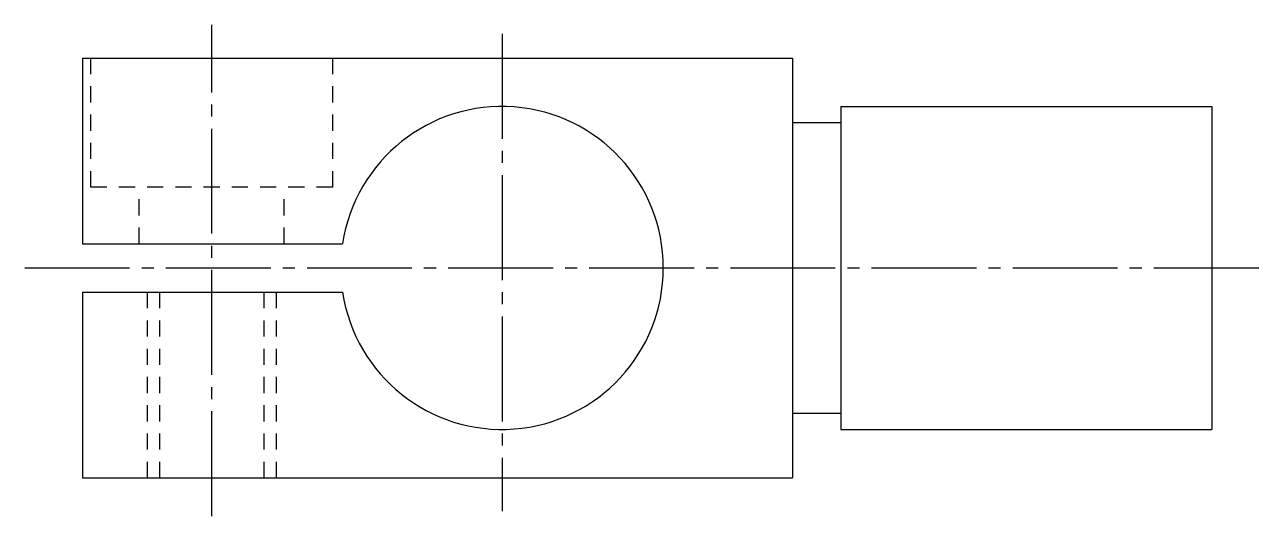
# Model space of a CAD drawing. Extents: x 11 to 171, y 10 to 148.
# Drawn here: x 131.98 to 170.34, y 45.29 to 60.5 of the extents above; entities outside this region: 2.
import ezdxf

# ---------------------------------------------------------------- set-up
doc = ezdxf.new("R2010")
doc.units = 0
doc.header["$LTSCALE"] = 0.25
doc.linetypes.add('CENTER', pattern=[17.5, 13, -1.5, 1.5, -1.5])
doc.linetypes.add('DASHED', pattern=[3.5, 2, -1.5])
doc.layers.get('0').update_dxf_attribs({"linetype": 'CONTINUOUS'})
doc.layers.add('CENTER', color=1, linetype='CENTER')
doc.styles.get("Standard").update_dxf_attribs({"font": 'txt', "bigfont": 'BIGFONT'})

msp = doc.modelspace()

# ---------------------------------------------------------------- linework, layer by layer
for p, q in [((133.776, 59.474), (133.776, 53.724)), ((133.776, 59.474), (155.776, 59.474)), ((155.776, 59.474), (155.776, 46.474)), ((157.276, 57.974), (157.276, 47.974)), ((157.276, 57.974), (168.776, 57.974)), ((168.776, 57.974), (168.776, 47.974)), ((155.776, 57.474), (157.276, 57.474)), ((133.776, 53.724), (141.833, 53.724)), ((133.776, 52.224), (141.833, 52.224)), ((133.776, 52.224), (133.776, 46.474)), ((155.776, 48.474), (157.276, 48.474)), ((157.276, 47.974), (168.776, 47.974)), ((133.776, 46.474), (155.776, 46.474))]:
    msp.add_line(p, q)
at = {"color": 3, "linetype": 'DASHED'}
for p, q in [((134.026, 55.474), (134.026, 59.474)), ((141.526, 55.474), (141.526, 59.474)), ((141.526, 55.474), (134.026, 55.474)), ((135.526, 53.724), (135.526, 55.474)), ((140.026, 53.724), (140.026, 55.474)), ((135.776, 52.224), (135.776, 46.474)), ((136.155, 52.224), (136.155, 46.474)), ((139.397, 52.224), (139.397, 46.474)), ((139.776, 52.224), (139.776, 46.474))]:
    msp.add_line(p, q, dxfattribs=at)
msp.add_arc((146.776, 52.974), 5, 188.6269, 171.3731)
at = {"layer": 'CENTER', "color": 1, "linetype": 'CENTER'}
for p, q in [((137.776, 45.286), (137.776, 60.503)), ((146.776, 60.224), (146.776, 45.445)), ((131.981, 52.974), (170.342, 52.974))]:
    msp.add_line(p, q, dxfattribs=at)

# ---------------------------------------------------------------- texts
for s, p in [('MKA 10-10', (10, 25)), ('MKA10', (10, 10))]:
    msp.add_text(s, height=4).set_placement(p)

doc.saveas('drawing.dxf')
